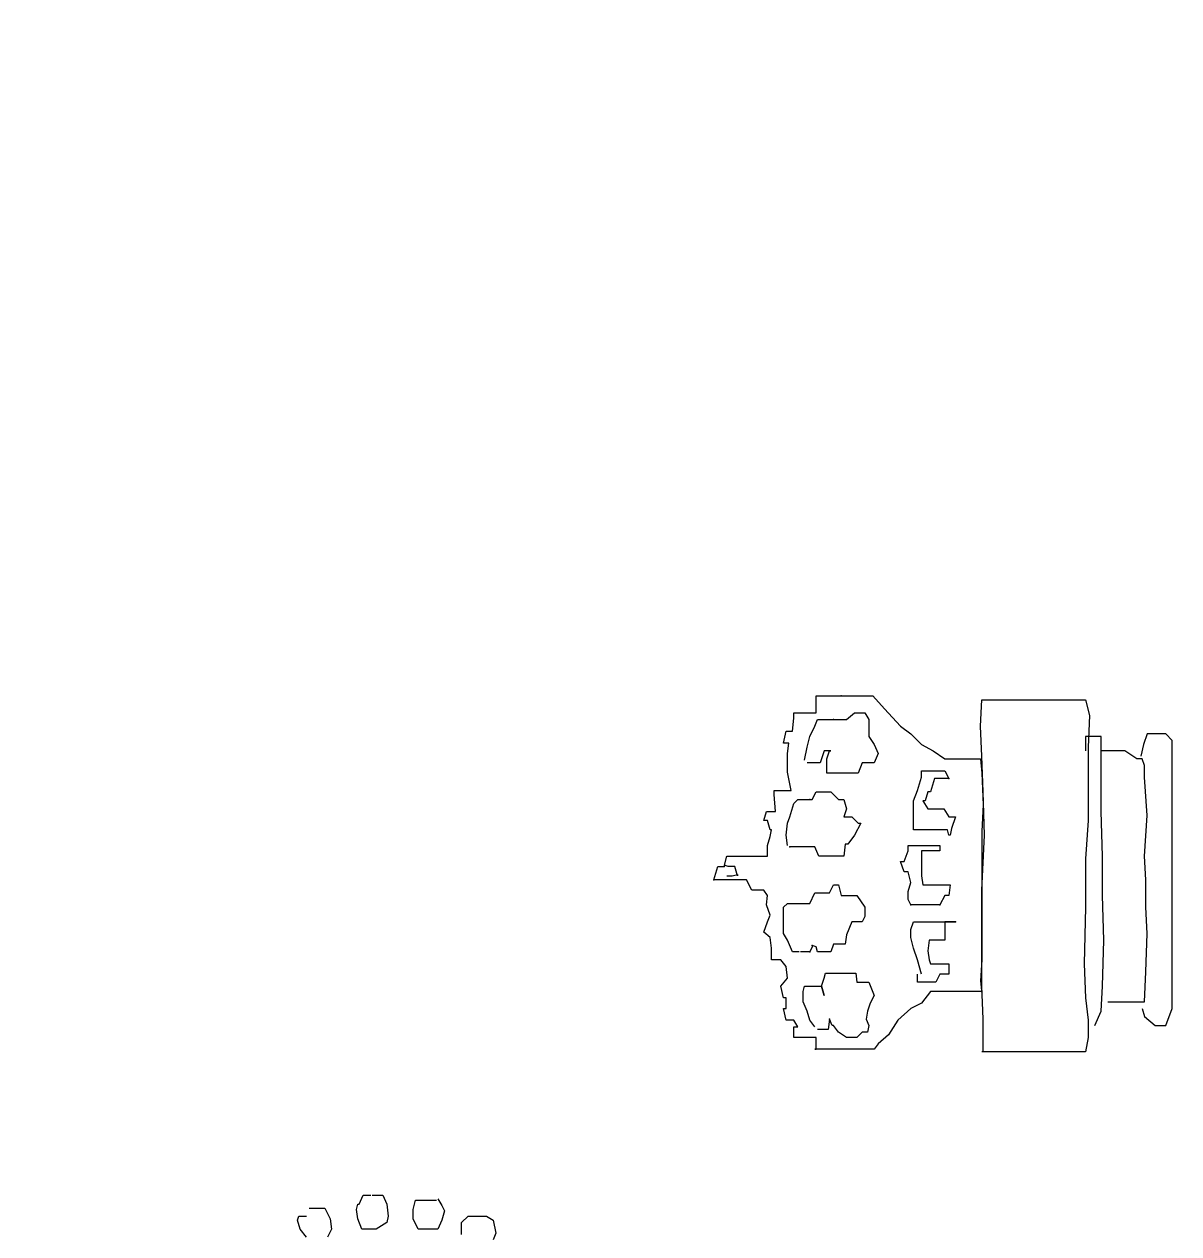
# Model space of a CAD drawing. Extents: x 730854 to 731444, y 4378581 to 4379608.
# Drawn here: x 730877.78 to 730886.57, y 4379448.42 to 4379457.63 of the extents above; entities that cross this region are included whole.
import ezdxf

# ---------------------------------------------------------------- set-up
doc = ezdxf.new("R2010")
doc.units = 0
doc.layers.get('0').update_dxf_attribs({"linetype": 'CONTINUOUS'})

msp = doc.modelspace()

# ---------------------------------------------------------------- linework, layer by layer
at = {"color": 0, "linetype": 'CONTINUOUS'}
for p, q in [((730883.81, 4379452.39), (730883.81, 4379452.52)), ((730883.81, 4379452.52), (730883.84, 4379452.52)), ((730883.81, 4379452.39), (730883.81, 4379452.52)), ((730883.81, 4379452.52), (730883.84, 4379452.52)), ((730883.84, 4379452.52), (730883.88, 4379452.52)), ((730883.84, 4379452.52), (730883.88, 4379452.52)), ((730883.88, 4379452.52), (730883.92, 4379452.52)), ((730883.88, 4379452.52), (730883.92, 4379452.52)), ((730883.92, 4379452.52), (730883.94, 4379452.52)), ((730883.92, 4379452.52), (730883.94, 4379452.52)), ((730883.94, 4379452.52), (730884, 4379452.52)), ((730883.94, 4379452.52), (730884, 4379452.52)), ((730884, 4379452.52), (730884.05, 4379452.52)), ((730884, 4379452.52), (730884.05, 4379452.52)), ((730884.05, 4379452.52), (730884.09, 4379452.52)), ((730884.05, 4379452.52), (730884.09, 4379452.52)), ((730884.09, 4379452.52), (730884.14, 4379452.52)), ((730884.09, 4379452.52), (730884.14, 4379452.52)), ((730884.14, 4379452.52), (730884.19, 4379452.52)), ((730884.14, 4379452.52), (730884.19, 4379452.52)), ((730884.19, 4379452.52), (730884.24, 4379452.52)), ((730884.19, 4379452.52), (730884.24, 4379452.52)), ((730884.24, 4379452.52), (730884.33, 4379452.42)), ((730884.24, 4379452.52), (730884.33, 4379452.42)), ((730885.06, 4379452.29), (730885.07, 4379452.49)), ((730885.06, 4379452.29), (730885.07, 4379452.49)), ((730885.07, 4379452.49), (730885.14, 4379452.49)), ((730885.07, 4379452.49), (730885.14, 4379452.49)), ((730885.14, 4379452.49), (730885.29, 4379452.49)), ((730885.14, 4379452.49), (730885.29, 4379452.49)), ((730885.29, 4379452.49), (730885.5, 4379452.49)), ((730885.29, 4379452.49), (730885.5, 4379452.49)), ((730885.5, 4379452.49), (730885.66, 4379452.49)), ((730885.5, 4379452.49), (730885.66, 4379452.49)), ((730885.66, 4379452.49), (730885.8, 4379452.49)), ((730885.66, 4379452.49), (730885.8, 4379452.49)), ((730885.8, 4379452.49), (730885.86, 4379452.49)), ((730885.8, 4379452.49), (730885.86, 4379452.49)), ((730885.86, 4379452.49), (730885.89, 4379452.37)), ((730885.86, 4379452.49), (730885.89, 4379452.37)), ((730883.63, 4379452.25), (730883.64, 4379452.35)), ((730883.63, 4379452.25), (730883.64, 4379452.35)), ((730883.64, 4379452.35), (730883.64, 4379452.39)), ((730883.64, 4379452.39), (730883.68, 4379452.39)), ((730883.64, 4379452.35), (730883.64, 4379452.39)), ((730883.64, 4379452.39), (730883.68, 4379452.39)), ((730883.68, 4379452.39), (730883.72, 4379452.39)), ((730883.68, 4379452.39), (730883.72, 4379452.39)), ((730883.72, 4379452.39), (730883.76, 4379452.39)), ((730883.72, 4379452.39), (730883.76, 4379452.39)), ((730883.76, 4379452.39), (730883.81, 4379452.39)), ((730883.76, 4379452.39), (730883.81, 4379452.39)), ((730883.8, 4379452.29), (730883.82, 4379452.34)), ((730883.8, 4379452.29), (730883.82, 4379452.34)), ((730883.82, 4379452.34), (730883.87, 4379452.34)), ((730883.82, 4379452.34), (730883.87, 4379452.34)), ((730883.87, 4379452.34), (730883.92, 4379452.34)), ((730883.87, 4379452.34), (730883.92, 4379452.34)), ((730883.92, 4379452.34), (730883.94, 4379452.34)), ((730883.92, 4379452.34), (730883.94, 4379452.34)), ((730883.94, 4379452.34), (730883.98, 4379452.34)), ((730883.94, 4379452.34), (730883.98, 4379452.34)), ((730883.98, 4379452.34), (730884, 4379452.34)), ((730883.98, 4379452.34), (730884, 4379452.34)), ((730884, 4379452.34), (730884.04, 4379452.34)), ((730884, 4379452.34), (730884.04, 4379452.34)), ((730884.04, 4379452.34), (730884.1, 4379452.39)), ((730884.04, 4379452.34), (730884.1, 4379452.39)), ((730884.1, 4379452.39), (730884.18, 4379452.39)), ((730884.1, 4379452.39), (730884.18, 4379452.39)), ((730884.18, 4379452.39), (730884.21, 4379452.34)), ((730884.18, 4379452.39), (730884.21, 4379452.34)), ((730884.21, 4379452.34), (730884.21, 4379452.27)), ((730884.21, 4379452.34), (730884.21, 4379452.27)), ((730884.33, 4379452.42), (730884.45, 4379452.29)), ((730884.33, 4379452.42), (730884.45, 4379452.29)), ((730885.89, 4379452.37), (730885.88, 4379452.13)), ((730885.89, 4379452.37), (730885.88, 4379452.13)), ((730883.56, 4379452.16), (730883.58, 4379452.25)), ((730883.56, 4379452.16), (730883.58, 4379452.25)), ((730883.58, 4379452.25), (730883.63, 4379452.25)), ((730883.58, 4379452.25), (730883.63, 4379452.25)), ((730883.76, 4379452.21), (730883.8, 4379452.29)), ((730883.76, 4379452.21), (730883.8, 4379452.29)), ((730884.21, 4379452.27), (730884.21, 4379452.21)), ((730884.21, 4379452.27), (730884.21, 4379452.21)), ((730884.45, 4379452.29), (730884.53, 4379452.23)), ((730884.45, 4379452.29), (730884.53, 4379452.23)), ((730885.07, 4379452.06), (730885.06, 4379452.29)), ((730885.07, 4379452.06), (730885.06, 4379452.29)), ((730883.6, 4379452.16), (730883.56, 4379452.16)), ((730883.6, 4379452.16), (730883.56, 4379452.16)), ((730883.59, 4379452.08), (730883.6, 4379452.16)), ((730883.59, 4379452.08), (730883.6, 4379452.16)), ((730883.74, 4379452.13), (730883.76, 4379452.21)), ((730883.74, 4379452.13), (730883.76, 4379452.21)), ((730884.21, 4379452.21), (730884.25, 4379452.15)), ((730884.21, 4379452.21), (730884.25, 4379452.15)), ((730884.25, 4379452.15), (730884.28, 4379452.08)), ((730884.25, 4379452.15), (730884.28, 4379452.08)), ((730884.53, 4379452.23), (730884.61, 4379452.15)), ((730884.53, 4379452.23), (730884.61, 4379452.15)), ((730884.61, 4379452.15), (730884.7, 4379452.1)), ((730884.61, 4379452.15), (730884.7, 4379452.1)), ((730885.89, 4379452.21), (730885.86, 4379452.21)), ((730885.86, 4379452.21), (730885.86, 4379452.15)), ((730885.89, 4379452.21), (730885.86, 4379452.21)), ((730885.86, 4379452.21), (730885.86, 4379452.15)), ((730885.86, 4379452.15), (730885.86, 4379452.1)), ((730885.86, 4379452.15), (730885.86, 4379452.1)), ((730885.93, 4379452.21), (730885.89, 4379452.21)), ((730885.93, 4379452.21), (730885.89, 4379452.21)), ((730885.98, 4379452.21), (730885.93, 4379452.21)), ((730885.98, 4379452.21), (730885.93, 4379452.21)), ((730885.98, 4379452.15), (730885.98, 4379452.21)), ((730885.98, 4379452.15), (730885.98, 4379452.21)), ((730885.98, 4379452.04), (730885.98, 4379452.15)), ((730885.98, 4379452.04), (730885.98, 4379452.15)), ((730886.3, 4379452.15), (730886.28, 4379452.06)), ((730886.3, 4379452.15), (730886.28, 4379452.06)), ((730886.33, 4379452.23), (730886.3, 4379452.15)), ((730886.33, 4379452.23), (730886.3, 4379452.15)), ((730886.39, 4379452.23), (730886.33, 4379452.23)), ((730886.39, 4379452.23), (730886.33, 4379452.23)), ((730886.47, 4379452.23), (730886.39, 4379452.23)), ((730886.47, 4379452.23), (730886.39, 4379452.23)), ((730886.52, 4379452.18), (730886.47, 4379452.23)), ((730886.52, 4379452.18), (730886.47, 4379452.23)), ((730886.52, 4379451.99), (730886.52, 4379452.18)), ((730886.52, 4379451.99), (730886.52, 4379452.18)), ((730883.59, 4379451.94), (730883.59, 4379452.08)), ((730883.59, 4379451.94), (730883.59, 4379452.08)), ((730883.72, 4379452.03), (730883.74, 4379452.13)), ((730883.72, 4379452.03), (730883.74, 4379452.13)), ((730883.87, 4379452.1), (730883.84, 4379452.01)), ((730883.87, 4379452.1), (730883.84, 4379452.01)), ((730883.89, 4379452.1), (730883.87, 4379452.1)), ((730883.89, 4379452.1), (730883.87, 4379452.1)), ((730883.89, 4379452.04), (730883.91, 4379452.1)), ((730883.91, 4379452.1), (730883.89, 4379452.1)), ((730883.89, 4379452.04), (730883.91, 4379452.1)), ((730883.91, 4379452.1), (730883.89, 4379452.1)), ((730883.91, 4379452.1), (730883.92, 4379452.1)), ((730883.92, 4379452.1), (730883.91, 4379452.1)), ((730883.91, 4379452.1), (730883.92, 4379452.1)), ((730883.92, 4379452.1), (730883.91, 4379452.1)), ((730884.28, 4379452.08), (730884.25, 4379452.01)), ((730884.28, 4379452.08), (730884.25, 4379452.01)), ((730884.7, 4379452.1), (730884.79, 4379452.04)), ((730884.7, 4379452.1), (730884.79, 4379452.04)), ((730885.08, 4379451.79), (730885.07, 4379452.06)), ((730885.08, 4379451.79), (730885.07, 4379452.06)), ((730885.88, 4379452.13), (730885.88, 4379451.88)), ((730885.88, 4379452.13), (730885.88, 4379451.88)), ((730886.02, 4379452.1), (730885.98, 4379452.1)), ((730886.02, 4379452.1), (730885.98, 4379452.1)), ((730886.09, 4379452.1), (730886.02, 4379452.1)), ((730886.09, 4379452.1), (730886.02, 4379452.1)), ((730886.16, 4379452.1), (730886.09, 4379452.1)), ((730886.16, 4379452.1), (730886.09, 4379452.1)), ((730886.25, 4379452.04), (730886.16, 4379452.1)), ((730886.25, 4379452.04), (730886.16, 4379452.1)), ((730883.76, 4379452.01), (730883.74, 4379452.01)), ((730883.76, 4379452.01), (730883.74, 4379452.01)), ((730883.8, 4379452.01), (730883.76, 4379452.01)), ((730883.8, 4379452.01), (730883.76, 4379452.01)), ((730883.84, 4379452.01), (730883.8, 4379452.01)), ((730883.84, 4379452.01), (730883.8, 4379452.01)), ((730883.89, 4379451.93), (730883.89, 4379452.04)), ((730883.89, 4379451.93), (730883.89, 4379452.04)), ((730884.16, 4379452.01), (730884.13, 4379451.93)), ((730884.16, 4379452.01), (730884.13, 4379451.93)), ((730884.19, 4379452.01), (730884.16, 4379452.01)), ((730884.19, 4379452.01), (730884.16, 4379452.01)), ((730884.25, 4379452.01), (730884.19, 4379452.01)), ((730884.25, 4379452.01), (730884.19, 4379452.01)), ((730884.79, 4379452.04), (730884.83, 4379452.04)), ((730884.79, 4379452.04), (730884.83, 4379452.04)), ((730884.83, 4379452.04), (730884.9, 4379452.04)), ((730884.83, 4379452.04), (730884.9, 4379452.04)), ((730884.9, 4379452.04), (730884.99, 4379452.04)), ((730884.9, 4379452.04), (730884.99, 4379452.04)), ((730884.99, 4379452.04), (730885.02, 4379452.04)), ((730884.99, 4379452.04), (730885.02, 4379452.04)), ((730885.02, 4379452.04), (730885.06, 4379452.04)), ((730885.02, 4379452.04), (730885.06, 4379452.04)), ((730885.06, 4379452.04), (730885.07, 4379451.93)), ((730885.06, 4379452.04), (730885.07, 4379451.93)), ((730885.98, 4379451.89), (730885.98, 4379452.04)), ((730885.98, 4379451.89), (730885.98, 4379452.04)), ((730886.29, 4379452.04), (730886.25, 4379452.04)), ((730886.29, 4379452.04), (730886.25, 4379452.04)), ((730886.31, 4379451.99), (730886.29, 4379452.04)), ((730886.31, 4379451.99), (730886.29, 4379452.04)), ((730886.31, 4379451.9), (730886.31, 4379451.99)), ((730886.31, 4379451.9), (730886.31, 4379451.99)), ((730886.52, 4379451.79), (730886.52, 4379451.99)), ((730886.52, 4379451.79), (730886.52, 4379451.99)), ((730883.62, 4379451.8), (730883.59, 4379451.94)), ((730883.62, 4379451.8), (730883.59, 4379451.94)), ((730883.92, 4379451.93), (730883.89, 4379451.93)), ((730883.92, 4379451.93), (730883.89, 4379451.93)), ((730883.98, 4379451.93), (730883.92, 4379451.93)), ((730883.98, 4379451.93), (730883.92, 4379451.93)), ((730884.03, 4379451.93), (730883.98, 4379451.93)), ((730884.03, 4379451.93), (730883.98, 4379451.93)), ((730884.1, 4379451.93), (730884.03, 4379451.93)), ((730884.1, 4379451.93), (730884.03, 4379451.93)), ((730884.13, 4379451.93), (730884.1, 4379451.93)), ((730884.13, 4379451.93), (730884.1, 4379451.93)), ((730884.58, 4379451.8), (730884.61, 4379451.9)), ((730884.58, 4379451.8), (730884.61, 4379451.9)), ((730884.61, 4379451.9), (730884.61, 4379451.95)), ((730884.61, 4379451.95), (730884.64, 4379451.95)), ((730884.61, 4379451.9), (730884.61, 4379451.95)), ((730884.61, 4379451.95), (730884.64, 4379451.95)), ((730884.64, 4379451.95), (730884.68, 4379451.95)), ((730884.64, 4379451.95), (730884.68, 4379451.95)), ((730884.68, 4379451.95), (730884.72, 4379451.95)), ((730884.68, 4379451.95), (730884.72, 4379451.95)), ((730884.71, 4379451.89), (730884.68, 4379451.79)), ((730884.71, 4379451.89), (730884.68, 4379451.79)), ((730884.75, 4379451.89), (730884.71, 4379451.89)), ((730884.75, 4379451.89), (730884.71, 4379451.89)), ((730884.72, 4379451.95), (730884.79, 4379451.95)), ((730884.72, 4379451.95), (730884.79, 4379451.95)), ((730884.82, 4379451.89), (730884.75, 4379451.89)), ((730884.82, 4379451.89), (730884.75, 4379451.89)), ((730884.79, 4379451.95), (730884.82, 4379451.89)), ((730884.79, 4379451.95), (730884.82, 4379451.89)), ((730885.07, 4379451.93), (730885.08, 4379451.69)), ((730885.07, 4379451.93), (730885.08, 4379451.69)), ((730885.88, 4379451.88), (730885.88, 4379451.57)), ((730885.88, 4379451.88), (730885.88, 4379451.57)), ((730885.98, 4379451.64), (730885.98, 4379451.89)), ((730885.98, 4379451.64), (730885.98, 4379451.89)), ((730886.33, 4379451.61), (730886.31, 4379451.9)), ((730886.33, 4379451.61), (730886.31, 4379451.9)), ((730883.49, 4379451.77), (730883.49, 4379451.8)), ((730883.49, 4379451.8), (730883.51, 4379451.8)), ((730883.49, 4379451.77), (730883.49, 4379451.8)), ((730883.49, 4379451.8), (730883.51, 4379451.8)), ((730883.51, 4379451.8), (730883.55, 4379451.8)), ((730883.51, 4379451.8), (730883.55, 4379451.8)), ((730883.55, 4379451.8), (730883.59, 4379451.8)), ((730883.55, 4379451.8), (730883.59, 4379451.8)), ((730883.59, 4379451.8), (730883.62, 4379451.8)), ((730883.59, 4379451.8), (730883.62, 4379451.8)), ((730883.78, 4379451.73), (730883.81, 4379451.79)), ((730883.78, 4379451.73), (730883.81, 4379451.79)), ((730883.81, 4379451.79), (730883.84, 4379451.79)), ((730883.81, 4379451.79), (730883.84, 4379451.79)), ((730883.84, 4379451.79), (730883.92, 4379451.79)), ((730883.84, 4379451.79), (730883.92, 4379451.79)), ((730883.92, 4379451.79), (730883.98, 4379451.73)), ((730883.92, 4379451.79), (730883.98, 4379451.73)), ((730884.55, 4379451.72), (730884.58, 4379451.8)), ((730884.55, 4379451.72), (730884.58, 4379451.8)), ((730884.66, 4379451.79), (730884.64, 4379451.72)), ((730884.66, 4379451.79), (730884.64, 4379451.72)), ((730884.68, 4379451.79), (730884.66, 4379451.79)), ((730884.68, 4379451.79), (730884.66, 4379451.79)), ((730885.09, 4379451.46), (730885.08, 4379451.79)), ((730885.09, 4379451.46), (730885.08, 4379451.79)), ((730886.52, 4379451.39), (730886.52, 4379451.79)), ((730886.52, 4379451.39), (730886.52, 4379451.79)), ((730883.5, 4379451.64), (730883.49, 4379451.77)), ((730883.5, 4379451.64), (730883.49, 4379451.77)), ((730883.61, 4379451.6), (730883.64, 4379451.7)), ((730883.61, 4379451.6), (730883.64, 4379451.7)), ((730883.64, 4379451.7), (730883.67, 4379451.73)), ((730883.64, 4379451.7), (730883.67, 4379451.73)), ((730883.67, 4379451.73), (730883.69, 4379451.73)), ((730883.67, 4379451.73), (730883.69, 4379451.73)), ((730883.69, 4379451.73), (730883.72, 4379451.73)), ((730883.69, 4379451.73), (730883.72, 4379451.73)), ((730883.72, 4379451.73), (730883.76, 4379451.73)), ((730883.72, 4379451.73), (730883.76, 4379451.73)), ((730883.76, 4379451.73), (730883.78, 4379451.73)), ((730883.76, 4379451.73), (730883.78, 4379451.73)), ((730883.98, 4379451.73), (730884.02, 4379451.73)), ((730883.98, 4379451.73), (730884.02, 4379451.73)), ((730884.02, 4379451.73), (730884.04, 4379451.66)), ((730884.02, 4379451.73), (730884.04, 4379451.66)), ((730884.55, 4379451.66), (730884.55, 4379451.72)), ((730884.55, 4379451.66), (730884.55, 4379451.72)), ((730884.64, 4379451.72), (730884.62, 4379451.72)), ((730884.62, 4379451.72), (730884.66, 4379451.66)), ((730884.64, 4379451.72), (730884.62, 4379451.72)), ((730884.62, 4379451.72), (730884.66, 4379451.66)), ((730885.08, 4379451.69), (730885.07, 4379451.49)), ((730885.08, 4379451.69), (730885.07, 4379451.49)), ((730883.41, 4379451.57), (730883.43, 4379451.64)), ((730883.41, 4379451.57), (730883.43, 4379451.64)), ((730883.43, 4379451.64), (730883.46, 4379451.64)), ((730883.43, 4379451.64), (730883.46, 4379451.64)), ((730883.46, 4379451.64), (730883.49, 4379451.64)), ((730883.46, 4379451.64), (730883.49, 4379451.64)), ((730883.49, 4379451.64), (730883.5, 4379451.64)), ((730883.49, 4379451.64), (730883.5, 4379451.64)), ((730883.59, 4379451.55), (730883.61, 4379451.6)), ((730883.59, 4379451.55), (730883.61, 4379451.6)), ((730884.04, 4379451.66), (730884.02, 4379451.6)), ((730884.04, 4379451.66), (730884.02, 4379451.6)), ((730884.02, 4379451.6), (730884.08, 4379451.6)), ((730884.02, 4379451.6), (730884.08, 4379451.6)), ((730884.08, 4379451.6), (730884.13, 4379451.55)), ((730884.08, 4379451.6), (730884.13, 4379451.55)), ((730884.55, 4379451.57), (730884.55, 4379451.66)), ((730884.55, 4379451.57), (730884.55, 4379451.66)), ((730884.66, 4379451.66), (730884.7, 4379451.66)), ((730884.66, 4379451.66), (730884.7, 4379451.66)), ((730884.7, 4379451.66), (730884.74, 4379451.66)), ((730884.7, 4379451.66), (730884.74, 4379451.66)), ((730884.74, 4379451.66), (730884.78, 4379451.66)), ((730884.74, 4379451.66), (730884.78, 4379451.66)), ((730884.78, 4379451.66), (730884.82, 4379451.6)), ((730884.78, 4379451.66), (730884.82, 4379451.6)), ((730884.82, 4379451.6), (730884.83, 4379451.6)), ((730884.82, 4379451.6), (730884.83, 4379451.6)), ((730884.83, 4379451.6), (730884.87, 4379451.6)), ((730884.83, 4379451.6), (730884.87, 4379451.6)), ((730884.87, 4379451.6), (730884.84, 4379451.51)), ((730884.87, 4379451.6), (730884.84, 4379451.51)), ((730885.99, 4379451.3), (730885.98, 4379451.64)), ((730885.99, 4379451.3), (730885.98, 4379451.64)), ((730886.31, 4379451.3), (730886.33, 4379451.61)), ((730886.31, 4379451.3), (730886.33, 4379451.61)), ((730883.44, 4379451.57), (730883.41, 4379451.57)), ((730883.44, 4379451.57), (730883.41, 4379451.57)), ((730883.46, 4379451.5), (730883.44, 4379451.57)), ((730883.46, 4379451.5), (730883.44, 4379451.57)), ((730883.46, 4379451.45), (730883.47, 4379451.5)), ((730883.47, 4379451.5), (730883.46, 4379451.5)), ((730883.46, 4379451.45), (730883.47, 4379451.5)), ((730883.47, 4379451.5), (730883.46, 4379451.5)), ((730883.58, 4379451.46), (730883.59, 4379451.55)), ((730883.58, 4379451.46), (730883.59, 4379451.55)), ((730884.15, 4379451.55), (730884.1, 4379451.46)), ((730884.15, 4379451.55), (730884.1, 4379451.46)), ((730884.13, 4379451.55), (730884.15, 4379451.55)), ((730884.13, 4379451.55), (730884.15, 4379451.55)), ((730884.55, 4379451.5), (730884.55, 4379451.57)), ((730884.55, 4379451.5), (730884.55, 4379451.57)), ((730884.58, 4379451.5), (730884.55, 4379451.5)), ((730884.58, 4379451.5), (730884.55, 4379451.5)), ((730884.64, 4379451.5), (730884.58, 4379451.5)), ((730884.64, 4379451.5), (730884.58, 4379451.5)), ((730884.72, 4379451.5), (730884.64, 4379451.5)), ((730884.72, 4379451.5), (730884.64, 4379451.5)), ((730884.79, 4379451.5), (730884.72, 4379451.5)), ((730884.79, 4379451.5), (730884.72, 4379451.5)), ((730884.81, 4379451.5), (730884.79, 4379451.5)), ((730884.81, 4379451.5), (730884.79, 4379451.5)), ((730884.82, 4379451.46), (730884.81, 4379451.5)), ((730884.82, 4379451.46), (730884.81, 4379451.5)), ((730884.84, 4379451.51), (730884.83, 4379451.46)), ((730884.84, 4379451.51), (730884.83, 4379451.46)), ((730885.88, 4379451.57), (730885.86, 4379451.28)), ((730885.88, 4379451.57), (730885.86, 4379451.28)), ((730883.44, 4379451.38), (730883.46, 4379451.45)), ((730883.44, 4379451.38), (730883.46, 4379451.45)), ((730883.59, 4379451.38), (730883.58, 4379451.46)), ((730883.59, 4379451.38), (730883.58, 4379451.46)), ((730884.1, 4379451.46), (730884.05, 4379451.39)), ((730884.1, 4379451.46), (730884.05, 4379451.39)), ((730884.83, 4379451.46), (730884.82, 4379451.46)), ((730884.83, 4379451.46), (730884.82, 4379451.46)), ((730885.07, 4379451.49), (730885.07, 4379451.27)), ((730885.07, 4379451.49), (730885.07, 4379451.27)), ((730885.07, 4379451.04), (730885.09, 4379451.46)), ((730885.07, 4379451.04), (730885.09, 4379451.46)), ((730883.44, 4379451.3), (730883.44, 4379451.38)), ((730883.44, 4379451.3), (730883.44, 4379451.38)), ((730883.64, 4379451.37), (730883.61, 4379451.37)), ((730883.64, 4379451.37), (730883.61, 4379451.37)), ((730883.68, 4379451.37), (730883.64, 4379451.37)), ((730883.68, 4379451.37), (730883.64, 4379451.37)), ((730883.72, 4379451.37), (730883.68, 4379451.37)), ((730883.72, 4379451.37), (730883.68, 4379451.37)), ((730883.74, 4379451.37), (730883.72, 4379451.37)), ((730883.74, 4379451.37), (730883.72, 4379451.37)), ((730883.76, 4379451.37), (730883.74, 4379451.37)), ((730883.76, 4379451.37), (730883.74, 4379451.37)), ((730883.8, 4379451.37), (730883.76, 4379451.37)), ((730883.8, 4379451.37), (730883.76, 4379451.37)), ((730883.83, 4379451.3), (730883.8, 4379451.37)), ((730883.83, 4379451.3), (730883.8, 4379451.37)), ((730884.03, 4379451.39), (730884.02, 4379451.3)), ((730884.03, 4379451.39), (730884.02, 4379451.3)), ((730884.05, 4379451.39), (730884.03, 4379451.39)), ((730884.05, 4379451.39), (730884.03, 4379451.39)), ((730884.48, 4379451.26), (730884.51, 4379451.34)), ((730884.48, 4379451.26), (730884.51, 4379451.34)), ((730884.51, 4379451.34), (730884.51, 4379451.38)), ((730884.51, 4379451.38), (730884.53, 4379451.38)), ((730884.51, 4379451.34), (730884.51, 4379451.38)), ((730884.51, 4379451.38), (730884.53, 4379451.38)), ((730884.53, 4379451.38), (730884.58, 4379451.38)), ((730884.53, 4379451.38), (730884.58, 4379451.38)), ((730884.58, 4379451.38), (730884.66, 4379451.38)), ((730884.58, 4379451.38), (730884.66, 4379451.38)), ((730884.64, 4379451.34), (730884.61, 4379451.34)), ((730884.61, 4379451.34), (730884.61, 4379451.19)), ((730884.64, 4379451.34), (730884.61, 4379451.34)), ((730884.61, 4379451.34), (730884.61, 4379451.19)), ((730884.68, 4379451.34), (730884.64, 4379451.34)), ((730884.68, 4379451.34), (730884.64, 4379451.34)), ((730884.66, 4379451.38), (730884.71, 4379451.38)), ((730884.66, 4379451.38), (730884.71, 4379451.38)), ((730884.72, 4379451.34), (730884.68, 4379451.34)), ((730884.72, 4379451.34), (730884.68, 4379451.34)), ((730884.71, 4379451.38), (730884.75, 4379451.38)), ((730884.71, 4379451.38), (730884.75, 4379451.38)), ((730884.75, 4379451.34), (730884.72, 4379451.34)), ((730884.75, 4379451.34), (730884.72, 4379451.34)), ((730884.75, 4379451.38), (730884.75, 4379451.34)), ((730884.75, 4379451.38), (730884.75, 4379451.34)), ((730886.52, 4379451.03), (730886.52, 4379451.39)), ((730886.52, 4379451.03), (730886.52, 4379451.39)), ((730883.11, 4379451.22), (730883.13, 4379451.3)), ((730883.11, 4379451.22), (730883.13, 4379451.3)), ((730883.14, 4379451.22), (730883.11, 4379451.23)), ((730883.11, 4379451.23), (730883.11, 4379451.22)), ((730883.14, 4379451.22), (730883.11, 4379451.23)), ((730883.11, 4379451.23), (730883.11, 4379451.22)), ((730883.13, 4379451.3), (730883.15, 4379451.3)), ((730883.13, 4379451.3), (730883.15, 4379451.3)), ((730883.15, 4379451.3), (730883.19, 4379451.3)), ((730883.15, 4379451.3), (730883.19, 4379451.3)), ((730883.19, 4379451.3), (730883.24, 4379451.3)), ((730883.19, 4379451.3), (730883.24, 4379451.3)), ((730883.24, 4379451.3), (730883.3, 4379451.3)), ((730883.24, 4379451.3), (730883.3, 4379451.3)), ((730883.3, 4379451.3), (730883.34, 4379451.3)), ((730883.3, 4379451.3), (730883.34, 4379451.3)), ((730883.34, 4379451.3), (730883.38, 4379451.3)), ((730883.34, 4379451.3), (730883.38, 4379451.3)), ((730883.38, 4379451.3), (730883.41, 4379451.3)), ((730883.38, 4379451.3), (730883.41, 4379451.3)), ((730883.41, 4379451.3), (730883.43, 4379451.3)), ((730883.41, 4379451.3), (730883.43, 4379451.3)), ((730883.43, 4379451.3), (730883.44, 4379451.3)), ((730883.43, 4379451.3), (730883.44, 4379451.3)), ((730883.87, 4379451.3), (730883.83, 4379451.3)), ((730883.87, 4379451.3), (730883.83, 4379451.3)), ((730883.94, 4379451.3), (730883.87, 4379451.3)), ((730883.94, 4379451.3), (730883.87, 4379451.3)), ((730884, 4379451.3), (730883.94, 4379451.3)), ((730884, 4379451.3), (730883.94, 4379451.3)), ((730884.02, 4379451.3), (730884, 4379451.3)), ((730884.02, 4379451.3), (730884, 4379451.3)), ((730884.48, 4379451.18), (730884.45, 4379451.26)), ((730884.45, 4379451.26), (730884.48, 4379451.26)), ((730884.48, 4379451.18), (730884.45, 4379451.26)), ((730884.45, 4379451.26), (730884.48, 4379451.26)), ((730885.07, 4379451.27), (730885.07, 4379451)), ((730885.07, 4379451.27), (730885.07, 4379451)), ((730885.86, 4379451.28), (730885.86, 4379450.91)), ((730885.86, 4379451.28), (730885.86, 4379450.91)), ((730885.99, 4379451), (730885.99, 4379451.3)), ((730885.99, 4379451), (730885.99, 4379451.3)), ((730886.32, 4379451.12), (730886.31, 4379451.3)), ((730886.32, 4379451.12), (730886.31, 4379451.3)), ((730883.03, 4379451.12), (730883.06, 4379451.22)), ((730883.03, 4379451.12), (730883.06, 4379451.22)), ((730883.06, 4379451.22), (730883.1, 4379451.22)), ((730883.06, 4379451.22), (730883.1, 4379451.22)), ((730883.1, 4379451.22), (730883.11, 4379451.22)), ((730883.1, 4379451.22), (730883.11, 4379451.22)), ((730883.13, 4379451.15), (730883.17, 4379451.15)), ((730883.13, 4379451.15), (730883.17, 4379451.15)), ((730883.19, 4379451.22), (730883.14, 4379451.22)), ((730883.19, 4379451.22), (730883.14, 4379451.22)), ((730883.17, 4379451.15), (730883.21, 4379451.16)), ((730883.17, 4379451.15), (730883.21, 4379451.16)), ((730883.21, 4379451.15), (730883.19, 4379451.22)), ((730883.21, 4379451.15), (730883.19, 4379451.22)), ((730883.21, 4379451.16), (730883.21, 4379451.15)), ((730883.21, 4379451.16), (730883.21, 4379451.15)), ((730884.51, 4379451.18), (730884.48, 4379451.18)), ((730884.51, 4379451.18), (730884.48, 4379451.18)), ((730884.53, 4379451.1), (730884.51, 4379451.18)), ((730884.53, 4379451.1), (730884.51, 4379451.18)), ((730884.61, 4379451.19), (730884.61, 4379451.15)), ((730884.61, 4379451.19), (730884.61, 4379451.15)), ((730884.61, 4379451.15), (730884.62, 4379451.08)), ((730884.61, 4379451.15), (730884.62, 4379451.08)), ((730883.04, 4379451.12), (730883.03, 4379451.12)), ((730883.04, 4379451.12), (730883.03, 4379451.12)), ((730883.1, 4379451.12), (730883.04, 4379451.12)), ((730883.1, 4379451.12), (730883.04, 4379451.12)), ((730883.15, 4379451.12), (730883.1, 4379451.12)), ((730883.15, 4379451.12), (730883.1, 4379451.12)), ((730883.2, 4379451.12), (730883.15, 4379451.12)), ((730883.2, 4379451.12), (730883.15, 4379451.12)), ((730883.24, 4379451.12), (730883.2, 4379451.12)), ((730883.24, 4379451.12), (730883.2, 4379451.12)), ((730883.28, 4379451.12), (730883.24, 4379451.12)), ((730883.28, 4379451.12), (730883.24, 4379451.12)), ((730883.32, 4379451.04), (730883.28, 4379451.12)), ((730883.32, 4379451.04), (730883.28, 4379451.12)), ((730883.38, 4379451.04), (730883.32, 4379451.04)), ((730883.38, 4379451.04), (730883.32, 4379451.04)), ((730883.41, 4379451.04), (730883.38, 4379451.04)), ((730883.41, 4379451.04), (730883.38, 4379451.04)), ((730883.44, 4379451), (730883.41, 4379451.04)), ((730883.44, 4379451), (730883.41, 4379451.04)), ((730883.91, 4379451.02), (730883.94, 4379451.08)), ((730883.91, 4379451.02), (730883.94, 4379451.08)), ((730883.94, 4379451.08), (730883.98, 4379451.08)), ((730883.94, 4379451.08), (730883.98, 4379451.08)), ((730883.98, 4379451.08), (730884, 4379451)), ((730883.98, 4379451.08), (730884, 4379451)), ((730884.51, 4379451.03), (730884.53, 4379451.1)), ((730884.51, 4379451.03), (730884.53, 4379451.1)), ((730884.62, 4379451.08), (730884.64, 4379451.08)), ((730884.62, 4379451.08), (730884.64, 4379451.08)), ((730884.64, 4379451.08), (730884.66, 4379451.08)), ((730884.64, 4379451.08), (730884.66, 4379451.08)), ((730884.66, 4379451.08), (730884.7, 4379451.08)), ((730884.66, 4379451.08), (730884.7, 4379451.08)), ((730884.7, 4379451.08), (730884.75, 4379451.08)), ((730884.7, 4379451.08), (730884.75, 4379451.08)), ((730884.75, 4379451.08), (730884.79, 4379451.08)), ((730884.75, 4379451.08), (730884.79, 4379451.08)), ((730884.79, 4379451.08), (730884.83, 4379451.08)), ((730884.79, 4379451.08), (730884.83, 4379451.08)), ((730884.83, 4379451.08), (730884.82, 4379451)), ((730884.83, 4379451.08), (730884.82, 4379451)), ((730885.07, 4379450.7), (730885.07, 4379451.04)), ((730885.07, 4379450.7), (730885.07, 4379451.04)), ((730886.32, 4379450.91), (730886.32, 4379451.12)), ((730886.32, 4379450.91), (730886.32, 4379451.12)), ((730883.43, 4379450.93), (730883.44, 4379451)), ((730883.43, 4379450.93), (730883.44, 4379451)), ((730883.76, 4379450.94), (730883.8, 4379451.02)), ((730883.76, 4379450.94), (730883.8, 4379451.02)), ((730883.8, 4379451.02), (730883.91, 4379451.02)), ((730883.8, 4379451.02), (730883.91, 4379451.02)), ((730884, 4379451), (730884.04, 4379451)), ((730884, 4379451), (730884.04, 4379451)), ((730884.04, 4379451), (730884.12, 4379451)), ((730884.04, 4379451), (730884.12, 4379451)), ((730884.12, 4379451), (730884.18, 4379450.91)), ((730884.12, 4379451), (730884.18, 4379450.91)), ((730884.51, 4379450.97), (730884.51, 4379451.03)), ((730884.51, 4379450.97), (730884.51, 4379451.03)), ((730884.53, 4379450.93), (730884.51, 4379450.97)), ((730884.53, 4379450.93), (730884.51, 4379450.97)), ((730884.79, 4379451), (730884.75, 4379450.93)), ((730884.79, 4379451), (730884.75, 4379450.93)), ((730884.82, 4379451), (730884.79, 4379451)), ((730884.82, 4379451), (730884.79, 4379451)), ((730885.07, 4379451), (730885.07, 4379450.74)), ((730885.07, 4379451), (730885.07, 4379450.74)), ((730886, 4379450.66), (730885.99, 4379451)), ((730886, 4379450.66), (730885.99, 4379451)), ((730886.52, 4379450.74), (730886.52, 4379451.03)), ((730886.52, 4379450.74), (730886.52, 4379451.03)), ((730883.46, 4379450.85), (730883.43, 4379450.93)), ((730883.46, 4379450.85), (730883.43, 4379450.93)), ((730883.56, 4379450.91), (730883.59, 4379450.94)), ((730883.56, 4379450.91), (730883.59, 4379450.94)), ((730883.56, 4379450.8), (730883.56, 4379450.91)), ((730883.56, 4379450.8), (730883.56, 4379450.91)), ((730883.59, 4379450.94), (730883.61, 4379450.94)), ((730883.59, 4379450.94), (730883.61, 4379450.94)), ((730883.61, 4379450.94), (730883.64, 4379450.94)), ((730883.61, 4379450.94), (730883.64, 4379450.94)), ((730883.64, 4379450.94), (730883.69, 4379450.94)), ((730883.64, 4379450.94), (730883.69, 4379450.94)), ((730883.69, 4379450.94), (730883.72, 4379450.94)), ((730883.69, 4379450.94), (730883.72, 4379450.94)), ((730883.72, 4379450.94), (730883.76, 4379450.94)), ((730883.72, 4379450.94), (730883.76, 4379450.94)), ((730884.18, 4379450.91), (730884.18, 4379450.84)), ((730884.18, 4379450.91), (730884.18, 4379450.84)), ((730884.61, 4379450.93), (730884.53, 4379450.93)), ((730884.61, 4379450.93), (730884.53, 4379450.93)), ((730884.64, 4379450.93), (730884.61, 4379450.93)), ((730884.64, 4379450.93), (730884.61, 4379450.93)), ((730884.7, 4379450.93), (730884.64, 4379450.93)), ((730884.7, 4379450.93), (730884.64, 4379450.93)), ((730884.74, 4379450.93), (730884.7, 4379450.93)), ((730884.74, 4379450.93), (730884.7, 4379450.93)), ((730884.75, 4379450.93), (730884.74, 4379450.93)), ((730884.75, 4379450.93), (730884.74, 4379450.93)), ((730885.86, 4379450.91), (730885.85, 4379450.48)), ((730885.86, 4379450.91), (730885.85, 4379450.48)), ((730886.33, 4379450.71), (730886.32, 4379450.91)), ((730886.33, 4379450.71), (730886.32, 4379450.91)), ((730883.41, 4379450.72), (730883.44, 4379450.8)), ((730883.41, 4379450.72), (730883.44, 4379450.8)), ((730883.44, 4379450.8), (730883.46, 4379450.85)), ((730883.44, 4379450.8), (730883.46, 4379450.85)), ((730883.56, 4379450.71), (730883.56, 4379450.8)), ((730883.56, 4379450.71), (730883.56, 4379450.8)), ((730884.08, 4379450.8), (730884.04, 4379450.7)), ((730884.08, 4379450.8), (730884.04, 4379450.7)), ((730884.11, 4379450.8), (730884.08, 4379450.8)), ((730884.11, 4379450.8), (730884.08, 4379450.8)), ((730884.16, 4379450.8), (730884.11, 4379450.8)), ((730884.16, 4379450.8), (730884.11, 4379450.8)), ((730884.18, 4379450.84), (730884.16, 4379450.8)), ((730884.18, 4379450.84), (730884.16, 4379450.8)), ((730884.53, 4379450.74), (730884.55, 4379450.8)), ((730884.53, 4379450.74), (730884.55, 4379450.8)), ((730884.55, 4379450.8), (730884.61, 4379450.8)), ((730884.55, 4379450.8), (730884.61, 4379450.8)), ((730884.61, 4379450.8), (730884.66, 4379450.8)), ((730884.61, 4379450.8), (730884.66, 4379450.8)), ((730884.66, 4379450.8), (730884.7, 4379450.8)), ((730884.66, 4379450.8), (730884.7, 4379450.8)), ((730884.7, 4379450.8), (730884.72, 4379450.8)), ((730884.7, 4379450.8), (730884.72, 4379450.8)), ((730884.72, 4379450.8), (730884.74, 4379450.8)), ((730884.72, 4379450.8), (730884.74, 4379450.8)), ((730884.74, 4379450.8), (730884.78, 4379450.8)), ((730884.74, 4379450.8), (730884.78, 4379450.8)), ((730884.78, 4379450.8), (730884.79, 4379450.8)), ((730884.78, 4379450.8), (730884.79, 4379450.8)), ((730884.79, 4379450.8), (730884.81, 4379450.8)), ((730884.81, 4379450.8), (730884.79, 4379450.8)), ((730884.79, 4379450.8), (730884.79, 4379450.66)), ((730884.79, 4379450.8), (730884.81, 4379450.8)), ((730884.81, 4379450.8), (730884.79, 4379450.8)), ((730884.79, 4379450.8), (730884.79, 4379450.66)), ((730884.81, 4379450.8), (730884.82, 4379450.8)), ((730884.83, 4379450.8), (730884.81, 4379450.8)), ((730884.81, 4379450.8), (730884.82, 4379450.8)), ((730884.83, 4379450.8), (730884.81, 4379450.8)), ((730884.82, 4379450.8), (730884.84, 4379450.8)), ((730884.82, 4379450.8), (730884.84, 4379450.8)), ((730884.87, 4379450.8), (730884.83, 4379450.8)), ((730884.87, 4379450.8), (730884.83, 4379450.8)), ((730884.84, 4379450.8), (730884.87, 4379450.8)), ((730884.84, 4379450.8), (730884.87, 4379450.8)), ((730883.46, 4379450.68), (730883.41, 4379450.72)), ((730883.46, 4379450.68), (730883.41, 4379450.72)), ((730883.47, 4379450.6), (730883.46, 4379450.68)), ((730883.47, 4379450.6), (730883.46, 4379450.68)), ((730883.59, 4379450.66), (730883.56, 4379450.71)), ((730883.59, 4379450.66), (730883.56, 4379450.71)), ((730884.04, 4379450.7), (730884.03, 4379450.63)), ((730884.04, 4379450.7), (730884.03, 4379450.63)), ((730884.53, 4379450.68), (730884.53, 4379450.74)), ((730884.53, 4379450.68), (730884.53, 4379450.74)), ((730884.55, 4379450.6), (730884.53, 4379450.68)), ((730884.55, 4379450.6), (730884.53, 4379450.68)), ((730885.07, 4379450.74), (730885.07, 4379450.51)), ((730885.07, 4379450.74), (730885.07, 4379450.51)), ((730885.07, 4379450.31), (730885.07, 4379450.7)), ((730885.07, 4379450.31), (730885.07, 4379450.7)), ((730886.32, 4379450.42), (730886.33, 4379450.71)), ((730886.32, 4379450.42), (730886.33, 4379450.71)), ((730886.52, 4379450.39), (730886.52, 4379450.74)), ((730886.52, 4379450.39), (730886.52, 4379450.74)), ((730883.47, 4379450.51), (730883.47, 4379450.6)), ((730883.47, 4379450.51), (730883.47, 4379450.6)), ((730883.63, 4379450.57), (730883.59, 4379450.66)), ((730883.63, 4379450.57), (730883.59, 4379450.66)), ((730883.78, 4379450.61), (730883.76, 4379450.57)), ((730883.78, 4379450.61), (730883.76, 4379450.57)), ((730883.81, 4379450.61), (730883.78, 4379450.62)), ((730883.78, 4379450.62), (730883.78, 4379450.61)), ((730883.81, 4379450.61), (730883.78, 4379450.62)), ((730883.78, 4379450.62), (730883.78, 4379450.61)), ((730883.82, 4379450.57), (730883.81, 4379450.61)), ((730883.82, 4379450.57), (730883.81, 4379450.61)), ((730883.94, 4379450.63), (730883.92, 4379450.57)), ((730883.94, 4379450.63), (730883.92, 4379450.57)), ((730884, 4379450.63), (730883.94, 4379450.63)), ((730884, 4379450.63), (730883.94, 4379450.63)), ((730884.03, 4379450.63), (730884, 4379450.63)), ((730884.03, 4379450.63), (730884, 4379450.63)), ((730884.58, 4379450.51), (730884.55, 4379450.6)), ((730884.58, 4379450.51), (730884.55, 4379450.6)), ((730884.67, 4379450.66), (730884.66, 4379450.58)), ((730884.67, 4379450.66), (730884.66, 4379450.58)), ((730884.66, 4379450.58), (730884.67, 4379450.51)), ((730884.66, 4379450.58), (730884.67, 4379450.51)), ((730884.71, 4379450.66), (730884.67, 4379450.66)), ((730884.71, 4379450.66), (730884.67, 4379450.66)), ((730884.75, 4379450.66), (730884.71, 4379450.66)), ((730884.75, 4379450.66), (730884.71, 4379450.66)), ((730884.79, 4379450.66), (730884.75, 4379450.66)), ((730884.79, 4379450.66), (730884.75, 4379450.66)), ((730885.99, 4379450.31), (730886, 4379450.66)), ((730885.99, 4379450.31), (730886, 4379450.66)), ((730883.49, 4379450.51), (730883.47, 4379450.51)), ((730883.49, 4379450.51), (730883.47, 4379450.51)), ((730883.54, 4379450.51), (730883.49, 4379450.51)), ((730883.54, 4379450.51), (730883.49, 4379450.51)), ((730883.58, 4379450.46), (730883.54, 4379450.51)), ((730883.58, 4379450.46), (730883.54, 4379450.51)), ((730883.68, 4379450.57), (730883.63, 4379450.57)), ((730883.68, 4379450.57), (730883.63, 4379450.57)), ((730883.71, 4379450.57), (730883.69, 4379450.57)), ((730883.71, 4379450.57), (730883.69, 4379450.57)), ((730883.76, 4379450.57), (730883.71, 4379450.57)), ((730883.76, 4379450.57), (730883.71, 4379450.57)), ((730883.84, 4379450.57), (730883.82, 4379450.57)), ((730883.84, 4379450.57), (730883.82, 4379450.57)), ((730883.89, 4379450.57), (730883.84, 4379450.57)), ((730883.89, 4379450.57), (730883.84, 4379450.57)), ((730883.92, 4379450.57), (730883.89, 4379450.57)), ((730883.92, 4379450.57), (730883.89, 4379450.57)), ((730884.61, 4379450.4), (730884.58, 4379450.51)), ((730884.61, 4379450.4), (730884.58, 4379450.51)), ((730884.67, 4379450.51), (730884.68, 4379450.48)), ((730884.67, 4379450.51), (730884.68, 4379450.48)), ((730885.07, 4379450.51), (730885.06, 4379450.35)), ((730885.07, 4379450.51), (730885.06, 4379450.35)), ((730883.59, 4379450.37), (730883.58, 4379450.46)), ((730883.59, 4379450.37), (730883.58, 4379450.46)), ((730883.87, 4379450.37), (730883.88, 4379450.41)), ((730883.87, 4379450.37), (730883.88, 4379450.41)), ((730883.88, 4379450.41), (730883.91, 4379450.41)), ((730883.88, 4379450.41), (730883.91, 4379450.41)), ((730883.91, 4379450.41), (730883.94, 4379450.41)), ((730883.91, 4379450.41), (730883.94, 4379450.41)), ((730883.94, 4379450.41), (730884, 4379450.41)), ((730883.94, 4379450.41), (730884, 4379450.41)), ((730884, 4379450.41), (730884.08, 4379450.41)), ((730884, 4379450.41), (730884.08, 4379450.41)), ((730884.08, 4379450.41), (730884.11, 4379450.41)), ((730884.08, 4379450.41), (730884.11, 4379450.41)), ((730884.11, 4379450.41), (730884.12, 4379450.34)), ((730884.11, 4379450.41), (730884.12, 4379450.34)), ((730884.58, 4379450.34), (730884.58, 4379450.4)), ((730884.58, 4379450.34), (730884.58, 4379450.4)), ((730884.68, 4379450.48), (730884.7, 4379450.48)), ((730884.68, 4379450.48), (730884.7, 4379450.48)), ((730884.7, 4379450.48), (730884.72, 4379450.48)), ((730884.7, 4379450.48), (730884.72, 4379450.48)), ((730884.72, 4379450.48), (730884.73, 4379450.48)), ((730884.72, 4379450.48), (730884.73, 4379450.48)), ((730884.75, 4379450.4), (730884.72, 4379450.34)), ((730884.75, 4379450.4), (730884.72, 4379450.34)), ((730884.73, 4379450.48), (730884.78, 4379450.48)), ((730884.73, 4379450.48), (730884.78, 4379450.48)), ((730884.78, 4379450.4), (730884.75, 4379450.4)), ((730884.78, 4379450.4), (730884.75, 4379450.4)), ((730884.78, 4379450.48), (730884.82, 4379450.48)), ((730884.78, 4379450.48), (730884.82, 4379450.48)), ((730884.82, 4379450.4), (730884.78, 4379450.4)), ((730884.82, 4379450.4), (730884.78, 4379450.4)), ((730884.82, 4379450.48), (730884.82, 4379450.4)), ((730884.82, 4379450.48), (730884.82, 4379450.4)), ((730885.85, 4379450.48), (730885.86, 4379450.22)), ((730885.85, 4379450.48), (730885.86, 4379450.22)), ((730886.31, 4379450.19), (730886.32, 4379450.42)), ((730886.31, 4379450.19), (730886.32, 4379450.42)), ((730883.54, 4379450.31), (730883.59, 4379450.37)), ((730883.54, 4379450.31), (730883.59, 4379450.37)), ((730883.56, 4379450.22), (730883.54, 4379450.31)), ((730883.56, 4379450.22), (730883.54, 4379450.31)), ((730883.71, 4379450.27), (730883.72, 4379450.31)), ((730883.71, 4379450.27), (730883.72, 4379450.31)), ((730883.72, 4379450.31), (730883.76, 4379450.31)), ((730883.72, 4379450.31), (730883.76, 4379450.31)), ((730883.76, 4379450.31), (730883.81, 4379450.31)), ((730883.76, 4379450.31), (730883.81, 4379450.31)), ((730883.81, 4379450.31), (730883.85, 4379450.31)), ((730883.81, 4379450.31), (730883.85, 4379450.31)), ((730883.85, 4379450.31), (730883.87, 4379450.37)), ((730883.85, 4379450.31), (730883.87, 4379450.37)), ((730883.85, 4379450.31), (730883.87, 4379450.24)), ((730883.87, 4379450.24), (730883.85, 4379450.31)), ((730883.85, 4379450.31), (730883.87, 4379450.24)), ((730883.87, 4379450.24), (730883.85, 4379450.31)), ((730884.12, 4379450.34), (730884.21, 4379450.34)), ((730884.12, 4379450.34), (730884.21, 4379450.34)), ((730884.21, 4379450.34), (730884.25, 4379450.24)), ((730884.21, 4379450.34), (730884.25, 4379450.24)), ((730884.61, 4379450.34), (730884.58, 4379450.34)), ((730884.61, 4379450.34), (730884.58, 4379450.34)), ((730884.64, 4379450.34), (730884.61, 4379450.34)), ((730884.64, 4379450.34), (730884.61, 4379450.34)), ((730884.69, 4379450.34), (730884.64, 4379450.34)), ((730884.69, 4379450.34), (730884.64, 4379450.34)), ((730884.72, 4379450.34), (730884.69, 4379450.34)), ((730884.72, 4379450.34), (730884.69, 4379450.34)), ((730885.06, 4379450.35), (730885.07, 4379450.25)), ((730885.06, 4379450.35), (730885.07, 4379450.25)), ((730885.08, 4379450.06), (730885.07, 4379450.31)), ((730885.08, 4379450.06), (730885.07, 4379450.31)), ((730885.98, 4379450.12), (730885.99, 4379450.31)), ((730885.98, 4379450.12), (730885.99, 4379450.31)), ((730886.52, 4379450.14), (730886.52, 4379450.39)), ((730886.52, 4379450.14), (730886.52, 4379450.39)), ((730883.58, 4379450.22), (730883.56, 4379450.22)), ((730883.58, 4379450.22), (730883.56, 4379450.22)), ((730883.58, 4379450.14), (730883.58, 4379450.22)), ((730883.58, 4379450.14), (730883.58, 4379450.22)), ((730883.71, 4379450.19), (730883.71, 4379450.27)), ((730883.71, 4379450.19), (730883.71, 4379450.27)), ((730884.25, 4379450.24), (730884.22, 4379450.18)), ((730884.25, 4379450.24), (730884.22, 4379450.18)), ((730884.68, 4379450.27), (730884.61, 4379450.18)), ((730884.68, 4379450.27), (730884.61, 4379450.18)), ((730884.78, 4379450.27), (730884.68, 4379450.27)), ((730884.78, 4379450.27), (730884.68, 4379450.27)), ((730884.84, 4379450.27), (730884.78, 4379450.27)), ((730884.84, 4379450.27), (730884.78, 4379450.27)), ((730884.92, 4379450.27), (730884.84, 4379450.27)), ((730884.92, 4379450.27), (730884.84, 4379450.27)), ((730885.03, 4379450.27), (730884.92, 4379450.27)), ((730885.03, 4379450.27), (730884.92, 4379450.27)), ((730885.07, 4379450.27), (730885.03, 4379450.27)), ((730885.07, 4379450.27), (730885.03, 4379450.27)), ((730885.86, 4379450.22), (730885.88, 4379450.05)), ((730885.86, 4379450.22), (730885.88, 4379450.05)), ((730883.58, 4379450.05), (730883.56, 4379450.14)), ((730883.56, 4379450.14), (730883.58, 4379450.14)), ((730883.58, 4379450.05), (730883.56, 4379450.14)), ((730883.56, 4379450.14), (730883.58, 4379450.14)), ((730883.74, 4379450.12), (730883.71, 4379450.19)), ((730883.74, 4379450.12), (730883.71, 4379450.19)), ((730883.76, 4379450.05), (730883.74, 4379450.12)), ((730883.76, 4379450.05), (730883.74, 4379450.12)), ((730884.2, 4379450.12), (730884.19, 4379450.06)), ((730884.2, 4379450.12), (730884.19, 4379450.06)), ((730884.22, 4379450.18), (730884.2, 4379450.12)), ((730884.22, 4379450.18), (730884.2, 4379450.12)), ((730884.53, 4379450.14), (730884.43, 4379450.05)), ((730884.53, 4379450.14), (730884.43, 4379450.05)), ((730884.61, 4379450.18), (730884.53, 4379450.14)), ((730884.61, 4379450.18), (730884.53, 4379450.14)), ((730885.93, 4379450.01), (730885.98, 4379450.12)), ((730885.93, 4379450.01), (730885.98, 4379450.12)), ((730886.03, 4379450.19), (730886.11, 4379450.19)), ((730886.03, 4379450.19), (730886.11, 4379450.19)), ((730886.11, 4379450.19), (730886.21, 4379450.19)), ((730886.11, 4379450.19), (730886.21, 4379450.19)), ((730886.21, 4379450.19), (730886.26, 4379450.19)), ((730886.21, 4379450.19), (730886.26, 4379450.19)), ((730886.26, 4379450.19), (730886.31, 4379450.19)), ((730886.26, 4379450.19), (730886.31, 4379450.19)), ((730886.29, 4379450.14), (730886.31, 4379450.08)), ((730886.29, 4379450.14), (730886.31, 4379450.08)), ((730886.47, 4379450.01), (730886.52, 4379450.14)), ((730886.47, 4379450.01), (730886.52, 4379450.14)), ((730883.62, 4379450.05), (730883.58, 4379450.05)), ((730883.62, 4379450.05), (730883.58, 4379450.05)), ((730883.64, 4379450.05), (730883.62, 4379450.05)), ((730883.64, 4379450.05), (730883.62, 4379450.05)), ((730883.67, 4379450), (730883.64, 4379450.05)), ((730883.67, 4379450), (730883.64, 4379450.05)), ((730883.8, 4379450), (730883.76, 4379450.05)), ((730883.8, 4379450), (730883.76, 4379450.05)), ((730883.91, 4379450.06), (730883.9, 4379449.98)), ((730883.91, 4379450.06), (730883.9, 4379449.98)), ((730883.93, 4379450.01), (730883.91, 4379450.06)), ((730883.93, 4379450.01), (730883.91, 4379450.06)), ((730884.19, 4379450.06), (730884.21, 4379450.01)), ((730884.19, 4379450.06), (730884.21, 4379450.01)), ((730884.43, 4379450.05), (730884.36, 4379449.94)), ((730884.43, 4379450.05), (730884.36, 4379449.94)), ((730885.08, 4379449.81), (730885.08, 4379450.06)), ((730885.08, 4379449.81), (730885.08, 4379450.06)), ((730885.88, 4379450.05), (730885.88, 4379449.92)), ((730885.88, 4379450.05), (730885.88, 4379449.92)), ((730886.31, 4379450.08), (730886.39, 4379450.01)), ((730886.31, 4379450.08), (730886.39, 4379450.01)), ((730883.64, 4379449.92), (730883.64, 4379450)), ((730883.64, 4379450), (730883.67, 4379450)), ((730883.64, 4379449.92), (730883.64, 4379450)), ((730883.64, 4379450), (730883.67, 4379450)), ((730883.83, 4379449.98), (730883.82, 4379449.98)), ((730883.83, 4379449.98), (730883.82, 4379449.98)), ((730883.85, 4379449.98), (730883.83, 4379449.98)), ((730883.85, 4379449.98), (730883.83, 4379449.98)), ((730883.9, 4379449.98), (730883.85, 4379449.98)), ((730883.9, 4379449.98), (730883.85, 4379449.98)), ((730883.94, 4379450.01), (730883.93, 4379450.01)), ((730883.94, 4379450.01), (730883.93, 4379450.01)), ((730883.98, 4379449.96), (730883.94, 4379450.01)), ((730883.98, 4379449.96), (730883.94, 4379450.01)), ((730884.04, 4379449.92), (730883.98, 4379449.96)), ((730884.04, 4379449.92), (730883.98, 4379449.96)), ((730884.16, 4379449.96), (730884.12, 4379449.92)), ((730884.16, 4379449.96), (730884.12, 4379449.92)), ((730884.2, 4379449.96), (730884.16, 4379449.96)), ((730884.2, 4379449.96), (730884.16, 4379449.96)), ((730884.21, 4379450.01), (730884.2, 4379449.96)), ((730884.21, 4379450.01), (730884.2, 4379449.96)), ((730884.36, 4379449.94), (730884.28, 4379449.87)), ((730884.36, 4379449.94), (730884.28, 4379449.87)), ((730886.39, 4379450.01), (730886.47, 4379450.01)), ((730886.39, 4379450.01), (730886.47, 4379450.01)), ((730883.67, 4379449.92), (730883.64, 4379449.92)), ((730883.67, 4379449.92), (730883.64, 4379449.92)), ((730883.71, 4379449.92), (730883.67, 4379449.92)), ((730883.71, 4379449.92), (730883.67, 4379449.92)), ((730883.74, 4379449.92), (730883.71, 4379449.92)), ((730883.74, 4379449.92), (730883.71, 4379449.92)), ((730883.78, 4379449.92), (730883.74, 4379449.92)), ((730883.78, 4379449.92), (730883.74, 4379449.92)), ((730883.81, 4379449.92), (730883.78, 4379449.92)), ((730883.81, 4379449.92), (730883.78, 4379449.92)), ((730883.81, 4379449.83), (730883.81, 4379449.92)), ((730883.81, 4379449.83), (730883.81, 4379449.92)), ((730884.12, 4379449.92), (730884.04, 4379449.92)), ((730884.12, 4379449.92), (730884.04, 4379449.92)), ((730884.28, 4379449.87), (730884.25, 4379449.83)), ((730884.28, 4379449.87), (730884.25, 4379449.83)), ((730885.88, 4379449.92), (730885.86, 4379449.81)), ((730885.88, 4379449.92), (730885.86, 4379449.81)), ((730883.83, 4379449.83), (730883.8, 4379449.83)), ((730883.8, 4379449.83), (730883.81, 4379449.83)), ((730883.83, 4379449.83), (730883.8, 4379449.83)), ((730883.8, 4379449.83), (730883.81, 4379449.83)), ((730883.88, 4379449.83), (730883.83, 4379449.83)), ((730883.88, 4379449.83), (730883.83, 4379449.83)), ((730883.92, 4379449.83), (730883.88, 4379449.83)), ((730883.92, 4379449.83), (730883.88, 4379449.83)), ((730883.98, 4379449.83), (730883.92, 4379449.83)), ((730883.98, 4379449.83), (730883.92, 4379449.83)), ((730884, 4379449.83), (730883.98, 4379449.83)), ((730884, 4379449.83), (730883.98, 4379449.83)), ((730884.02, 4379449.83), (730884, 4379449.83)), ((730884.02, 4379449.83), (730884, 4379449.83)), ((730884.05, 4379449.83), (730884.02, 4379449.83)), ((730884.05, 4379449.83), (730884.02, 4379449.83)), ((730884.14, 4379449.83), (730884.05, 4379449.83)), ((730884.14, 4379449.83), (730884.05, 4379449.83)), ((730884.18, 4379449.83), (730884.14, 4379449.83)), ((730884.18, 4379449.83), (730884.14, 4379449.83)), ((730884.2, 4379449.83), (730884.18, 4379449.83)), ((730884.2, 4379449.83), (730884.18, 4379449.83)), ((730884.25, 4379449.83), (730884.2, 4379449.83)), ((730884.25, 4379449.83), (730884.2, 4379449.83)), ((730885.09, 4379449.81), (730885.07, 4379449.81)), ((730885.09, 4379449.81), (730885.07, 4379449.81)), ((730885.18, 4379449.81), (730885.09, 4379449.81)), ((730885.18, 4379449.81), (730885.09, 4379449.81)), ((730885.27, 4379449.81), (730885.18, 4379449.81)), ((730885.27, 4379449.81), (730885.18, 4379449.81)), ((730885.35, 4379449.81), (730885.27, 4379449.81)), ((730885.35, 4379449.81), (730885.27, 4379449.81)), ((730885.53, 4379449.81), (730885.35, 4379449.81)), ((730885.53, 4379449.81), (730885.35, 4379449.81)), ((730885.71, 4379449.81), (730885.53, 4379449.81)), ((730885.71, 4379449.81), (730885.53, 4379449.81)), ((730885.8, 4379449.81), (730885.71, 4379449.81)), ((730885.8, 4379449.81), (730885.71, 4379449.81)), ((730885.86, 4379449.81), (730885.8, 4379449.81)), ((730885.86, 4379449.81), (730885.8, 4379449.81)), ((730880.31, 4379448.61), (730880.32, 4379448.65)), ((730880.31, 4379448.61), (730880.32, 4379448.65)), ((730880.32, 4379448.65), (730880.33, 4379448.65)), ((730880.32, 4379448.65), (730880.33, 4379448.65)), ((730880.33, 4379448.65), (730880.36, 4379448.72)), ((730880.33, 4379448.65), (730880.36, 4379448.72)), ((730880.36, 4379448.72), (730880.42, 4379448.72)), ((730880.36, 4379448.72), (730880.42, 4379448.72)), ((730880.43, 4379448.72), (730880.51, 4379448.72)), ((730880.43, 4379448.72), (730880.51, 4379448.72)), ((730880.51, 4379448.72), (730880.54, 4379448.65)), ((730880.51, 4379448.72), (730880.54, 4379448.65)), ((730880.54, 4379448.65), (730880.55, 4379448.56)), ((730880.54, 4379448.65), (730880.55, 4379448.56)), ((730880.74, 4379448.61), (730880.76, 4379448.68)), ((730880.74, 4379448.61), (730880.76, 4379448.68)), ((730880.76, 4379448.68), (730880.79, 4379448.68)), ((730880.76, 4379448.68), (730880.79, 4379448.68)), ((730880.79, 4379448.68), (730880.85, 4379448.68)), ((730880.79, 4379448.68), (730880.85, 4379448.68)), ((730880.85, 4379448.68), (730880.92, 4379448.68)), ((730880.85, 4379448.68), (730880.92, 4379448.68)), ((730880.93, 4379448.69), (730880.96, 4379448.64)), ((730880.93, 4379448.69), (730880.96, 4379448.64)), ((730879.86, 4379448.53), (730879.87, 4379448.56)), ((730879.86, 4379448.53), (730879.87, 4379448.56)), ((730879.87, 4379448.56), (730879.89, 4379448.56)), ((730879.87, 4379448.56), (730879.89, 4379448.56)), ((730879.89, 4379448.56), (730879.93, 4379448.56)), ((730879.89, 4379448.56), (730879.93, 4379448.56)), ((730879.95, 4379448.62), (730880.02, 4379448.62)), ((730879.95, 4379448.62), (730880.02, 4379448.62)), ((730880.02, 4379448.62), (730880.07, 4379448.62)), ((730880.02, 4379448.62), (730880.07, 4379448.62)), ((730880.07, 4379448.62), (730880.11, 4379448.54)), ((730880.07, 4379448.62), (730880.11, 4379448.54)), ((730880.32, 4379448.54), (730880.31, 4379448.61)), ((730880.32, 4379448.54), (730880.31, 4379448.61)), ((730880.55, 4379448.56), (730880.54, 4379448.51)), ((730880.55, 4379448.56), (730880.54, 4379448.51)), ((730880.74, 4379448.54), (730880.74, 4379448.61)), ((730880.74, 4379448.54), (730880.74, 4379448.61)), ((730880.96, 4379448.64), (730880.98, 4379448.6)), ((730880.96, 4379448.64), (730880.98, 4379448.6)), ((730880.98, 4379448.6), (730880.96, 4379448.53)), ((730880.98, 4379448.6), (730880.96, 4379448.53)), ((730881.11, 4379448.51), (730881.16, 4379448.56)), ((730881.11, 4379448.51), (730881.16, 4379448.56)), ((730881.16, 4379448.56), (730881.22, 4379448.56)), ((730881.16, 4379448.56), (730881.22, 4379448.56)), ((730881.22, 4379448.56), (730881.24, 4379448.56)), ((730881.22, 4379448.56), (730881.24, 4379448.56)), ((730881.24, 4379448.56), (730881.3, 4379448.56)), ((730881.24, 4379448.56), (730881.3, 4379448.56)), ((730881.3, 4379448.56), (730881.35, 4379448.53)), ((730881.3, 4379448.56), (730881.35, 4379448.53)), ((730879.88, 4379448.46), (730879.86, 4379448.53)), ((730879.88, 4379448.46), (730879.86, 4379448.53)), ((730880.11, 4379448.54), (730880.12, 4379448.46)), ((730880.11, 4379448.54), (730880.12, 4379448.46)), ((730880.35, 4379448.46), (730880.32, 4379448.54)), ((730880.35, 4379448.46), (730880.32, 4379448.54)), ((730880.54, 4379448.51), (730880.46, 4379448.46)), ((730880.54, 4379448.51), (730880.46, 4379448.46)), ((730880.78, 4379448.46), (730880.74, 4379448.54)), ((730880.78, 4379448.46), (730880.74, 4379448.54)), ((730880.96, 4379448.53), (730880.93, 4379448.46)), ((730880.96, 4379448.53), (730880.93, 4379448.46)), ((730881.11, 4379448.42), (730881.11, 4379448.51)), ((730881.11, 4379448.42), (730881.11, 4379448.51)), ((730881.35, 4379448.53), (730881.37, 4379448.43)), ((730881.35, 4379448.53), (730881.37, 4379448.43)), ((730879.93, 4379448.4), (730879.88, 4379448.46)), ((730879.93, 4379448.4), (730879.88, 4379448.46)), ((730880.12, 4379448.46), (730880.09, 4379448.4)), ((730880.12, 4379448.46), (730880.09, 4379448.4)), ((730880.4, 4379448.46), (730880.35, 4379448.46)), ((730880.4, 4379448.46), (730880.35, 4379448.46)), ((730880.46, 4379448.46), (730880.4, 4379448.46)), ((730880.46, 4379448.46), (730880.4, 4379448.46)), ((730880.83, 4379448.46), (730880.78, 4379448.46)), ((730880.83, 4379448.46), (730880.78, 4379448.46)), ((730880.87, 4379448.46), (730880.83, 4379448.46)), ((730880.87, 4379448.46), (730880.83, 4379448.46)), ((730880.93, 4379448.46), (730880.87, 4379448.46)), ((730880.93, 4379448.46), (730880.87, 4379448.46)), ((730881.37, 4379448.43), (730881.35, 4379448.38)), ((730881.37, 4379448.43), (730881.35, 4379448.38))]:
    msp.add_line(p, q, dxfattribs=at)
for p in [(730884, 4379452.52), (730884, 4379452.52), (730883.94, 4379452.34), (730883.94, 4379452.34), (730884.82, 4379451.89), (730884.82, 4379451.89), (730883.76, 4379451.73), (730883.76, 4379451.73), (730883.61, 4379451.37), (730883.61, 4379451.37), (730883.11, 4379451.22), (730883.11, 4379451.22), (730883.03, 4379451.12), (730883.03, 4379451.12), (730884.53, 4379450.93), (730884.53, 4379450.93), (730884.75, 4379450.93), (730884.75, 4379450.93), (730884.87, 4379450.8), (730884.87, 4379450.8), (730883.78, 4379450.62), (730883.78, 4379450.62), (730883.76, 4379450.57), (730883.76, 4379450.57), (730883.91, 4379450.06), (730883.91, 4379450.06)]:
    msp.add_point(p, dxfattribs=at)

# ---------------------------------------------------------------- meshes
mesh = msp.add_polyface(dxfattribs=at)
corners = [(730854.5, 4378581), (730854.5, 4378581), (730854.5, 4378771.9618), (731162.5, 4378581), (730854.5, 4378946.4935), (731444, 4378581), (730854.5, 4379607.5), (731444, 4379242.0065), (731444, 4379607.5)]
mesh.append_faces([[corners[k] for k in face] for face in [(0, 1, 3, 2), (2, 3, 5, 4), (4, 5, 7, 6), (6, 7, 8, 8)]], dxfattribs={"vtx0": -1, "vtx2": -1, "color": 0})
mesh = msp.add_polyface(dxfattribs=at)
corners = [(730864.5, 4379421), (730864.5, 4379421), (730864.5, 4379595.2713), (731145.58, 4379421), (730864.5, 4379601.5), (731145.58, 4379427.2287), (731145.58, 4379601.5)]
mesh.append_faces([[corners[k] for k in face] for face in [(0, 1, 3, 2), (2, 3, 5, 4), (4, 5, 6, 6)]], dxfattribs={"vtx0": -1, "vtx2": -1, "color": 0})

doc.saveas('drawing.dxf')
